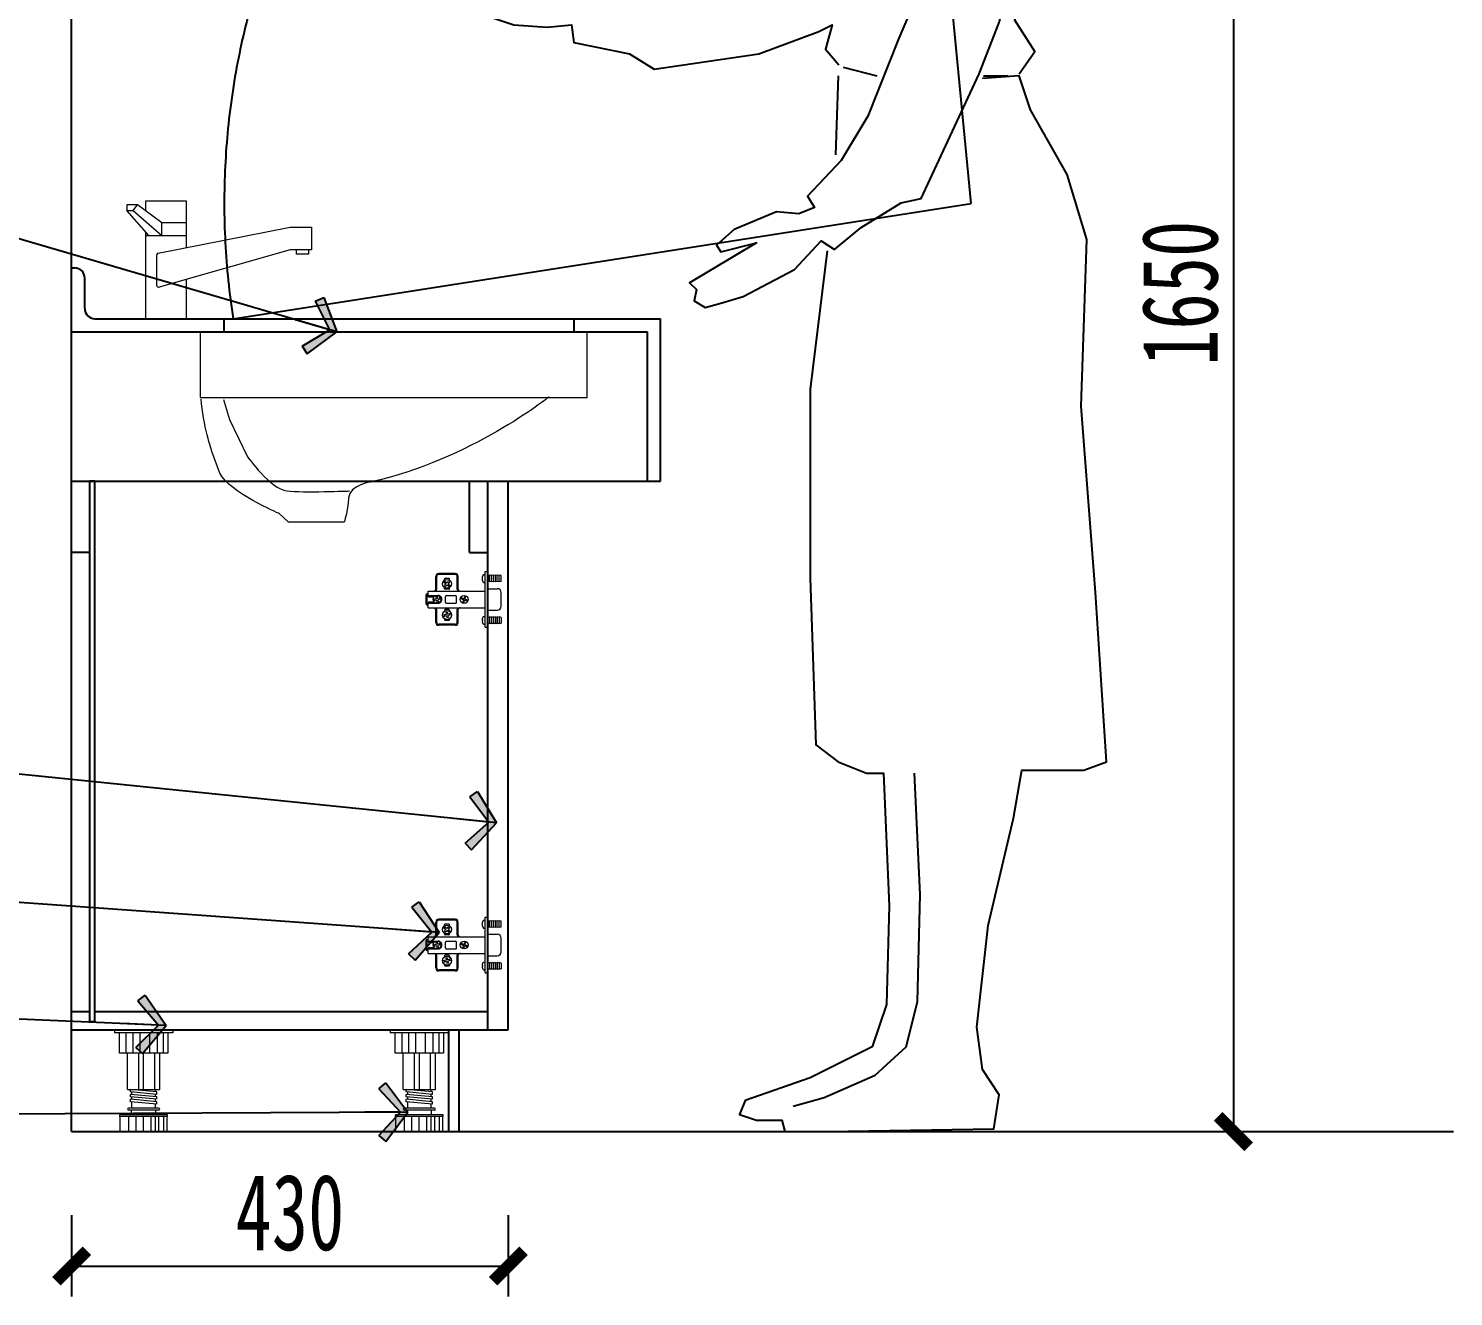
# Model space of a CAD drawing. Header units: millimetres. Extents: x 3104083 to 3173399, y -3165492 to -3044687.
# Drawn here: x 3143401 to 3144804, y -3100675 to -3099427 of the extents above; entities that cross this region are included whole.
import ezdxf

# ---------------------------------------------------------------- set-up
doc = ezdxf.new("R2010")
doc.units = ezdxf.units.MM
doc.header["$LTSCALE"] = 500
doc.header["$MEASUREMENT"] = 0
doc.header["$PDMODE"] = 2
doc.linetypes.add('ACAD_ISO03W100', pattern=[30, 12, -18])
doc.layers.get('0').update_dxf_attribs({"linetype": 'CONTINUOUS'})
doc.layers.get('DEFPOINTS').update_dxf_attribs({"linetype": 'CONTINUOUS'})
for name, color, linetype in [('1', 1, 'CONTINUOUS'), ('P-完成面', 3, 'CONTINUOUS'), ('W-基础引线', 35, 'CONTINUOUS'), ('台面', 4, 'CONTINUOUS'), ('柜体', 2, 'CONTINUOUS')]:
    doc.layers.add(name, color=color, linetype=linetype)
for name, color, linetype, lineweight in [('五金辅助件', 25, 'CONTINUOUS', 13), ('墙体', 6, 'CONTINUOUS', 25), ('家具1', 65, 'CONTINUOUS', 9), ('电器', 85, 'CONTINUOUS', 15)]:
    doc.layers.add(name, color=color, linetype=linetype, lineweight=lineweight)
doc.styles.add('DIM', font='SimSun.ttf', dxfattribs={"width": 0.7})
doc.dimstyles.new('30', dxfattribs={"dimscale": 30, "dimtxt": 2.5, "dimasz": 1, "dimexe": 1, "dimexo": 1, "dimgap": 0.5, "dimtad": 1, "dimdec": 0, "dimzin": 0, "dimdsep": 46, "dimtxsty": 'DIM', "dimblk": 'ARCHTICK', "dimcen": 0, "dimclrd": 5, "dimclre": 5, "dimclrt": 35, "dimadec": 0, "dimazin": 0, "dimtfac": 0.5, "dimtdec": 0, "dimtix": 1, "dimtmove": 2, "dimatfit": 2, "dimldrblk": 'A', "dimfxl": 0, "dimtolj": 1, "dimtzin": 0, "dimlwd": -1, "dimlwe": -1, "dimarcsym": 0})
doc.dimstyles.new('基础引线', dxfattribs={"dimtxt": 3, "dimasz": 0.7, "dimexe": 2, "dimexo": 6, "dimgap": 1, "dimtad": 1, "dimdec": 0, "dimdsep": 46, "dimtxsty": 'Standard', "dimblk1": 'A', "dimblk2": 'A', "dimsah": 1, "dimcen": 3, "dimdle": 200, "dimclrd": 256, "dimclre": 256, "dimclrt": 2, "dimadec": 0, "dimazin": 0, "dimtfac": 1, "dimtdec": 0, "dimtix": 1, "dimtmove": 1, "dimatfit": 3, "dimldrblk": 'A', "dimfxl": 0, "dimtvp": 1, "dimtolj": 1, "dimtzin": 0, "dimarcsym": 0})

# ---------------------------------------------------------------- blocks, each defined once
blk = doc.blocks.new('F02FMA01')
at = {"color": 0, "linetype": 'ByBlock'}
for p, q in [((31.9, 1529.2), (34.1, 1509.5)), ((34.1, 1509.5), (18.7, 1491.9)), ((18.7, 1491.9), (3.4, 1481)), ((-104.6, 1034.2), (-107.3, 956.5))]:
    blk.add_line(p, q, dxfattribs=at)
for points in [[(40.6, 1426.2), (47.8, 1462.5), (73.5, 1518.2), (84.5, 1533.6), (97.6, 1531.4), (112.4, 1537.3), (123.3, 1554.8), (121.8, 1592.7), (107.4, 1613.2), (96.4, 1622), (86.7, 1621.2), (73.5, 1612.4), (73.5, 1603.7), (60.4, 1623.4), (40.6, 1636.5), (3.4, 1643.1), (-44.9, 1640.9), (-71.2, 1629.9), (-84.3, 1612.4), (-82.1, 1594.9), (-90.9, 1568.6), (-84.9, 1544.7), (-106.7, 1499.2), (-93.1, 1489.7), (-90, 1471.6), (-81.7, 1461.9), (-75.6, 1439.4), (-53.6, 1435), (-47.1, 1417.5), (-64.6, 1402.1), (-99.7, 1345.2), (-141.3, 1283.8), (-147.9, 1253.2), (-139.1, 1231.2), (-121.6, 1207.1), (-121.6, 1196.2), (-141.3, 1167.7), (-200.5, 1145.8), (-292.6, 1121.7), (-325.5, 1117.3), (-343.1, 1119.5), (-356.2, 1115.1), (-378.1, 1117.3), (-391.3, 1137), (-446.1, 1154.6), (-450.5, 1145.8), (-424.2, 1130.5), (-479, 1137), (-485.6, 1134.9), (-476.8, 1130.5), (-487.8, 1123.9), (-472.4, 1117.3), (-476.8, 1112.9), (-459.3, 1104.2), (-463.6, 1097.6), (-424.2, 1084.5), (-391.3, 1082.3), (-367.2, 1084.5), (-365, 1066.9), (-310.2, 1056), (-286, 1040.7), (-183, 1056), (-123.8, 1077.9), (-110.6, 1084.5), (-117.2, 1060.4), (-104.1, 1045)], [(-75.6, 1601.5), (-64.6, 1608), (-51.4, 1597.1), (-42.7, 1581.8), (-29.5, 1566.4), (-5.4, 1548.9), (9.9, 1542.3), (38.5, 1529.2), (49.4, 1507.3)], [(-82.1, 1537.9), (-62.9, 1532.6), (-69, 1524.8), (-79.9, 1520.4)], [(73.5, 1036.3), (88.9, 1058.2), (69.1, 1088.9), (75.7, 1126.1), (106.4, 1207.1), (110.8, 1297), (86.7, 1375.8), (51.6, 1415.3), (42.8, 1424), (12.1, 1419.6), (-12, 1415.3), (-31.7, 1410.9), (-53.6, 1389), (-51.4, 1406.5)], [(-7.6, 1334.2), (-1, 1316.7), (-12, 1264.1), (-16.4, 1218.1), (-5.4, 1180.9), (-22.9, 1165.5), (-7.6, 1150.2), (-20.7, 1128.3), (-44.9, 1071.3), (-75.6, 994.7), (-101.9, 950.8), (-134.8, 915.8), (-128.2, 904.8), (-143.5, 898.3), (-165.5, 900.5), (-207.1, 882.9), (-224.7, 867.6), (-220.3, 861), (-185.2, 869.8), (-251, 830.4), (-244.4, 823.8), (-246.6, 812.8), (-235.6, 806.3), (-220.3, 810.6), (-198.3, 817.2), (-147.9, 843.5), (-121.6, 872), (-108.4, 863.2), (-82.1, 885.1), (-42.7, 909.2), (-22.9, 913.6), (34.1, 1036.3), (53.8, 1086.7), (62.6, 1121.7), (62.6, 1137), (73.5, 1145.8), (80.1, 1183.1), (95.5, 1257.5)], [(-115, 1180.9), (-119.4, 1152.4), (-104.1, 1117.3), (-106.3, 1095.4)], [(-99.7, 1042.8), (-66.8, 1034.1)], [(-115.7, 862), (-132.4, 725.9), (-132.4, 539.7), (-126.8, 375.8), (-104.6, 359.2), (-76.8, 348), (-60.1, 348), (-54.5, 217.5), (-57.3, 120.2), (-71.2, 78.6), (-132.4, 48), (-196.3, 25.8), (-201.9, 11.9), (-185.2, 6.3), (-160.2, 6.3), (-157.4, -4.8), (-115.7, -4.8), (48.4, -2), (53.9, 31.3), (37.2, 56.3), (31.7, 98), (42.8, 198), (67.8, 303.6), (76.2, 350.8), (137.3, 350.8), (159.6, 359.2), (148.5, 525.8), (134.6, 709.2), (140.1, 873.1), (120.7, 937), (84.5, 1000.9), (73.4, 1034.2), (37.2, 1031.5)], [(38.5, 1034.1), (62.6, 1034.1)], [(-149.1, 20.2), (-118.5, 28.6), (-68.4, 50.8), (-37.8, 78.6), (-26.7, 123), (-23.9, 228.6), (-29.5, 348)]]:
    blk.add_lwpolyline(points, dxfattribs=at)
blk = doc.blocks.new('_ArchTick')
at = {"color": 0, "linetype": 'ByBlock', "const_width": 0.4}
blk.add_lwpolyline([(-0.5, -0.5), (0.5, 0.5)], dxfattribs=at)
blk = doc.blocks.new('*D1568')
at = {"layer": 'DEFPOINTS', "color": 0, "ltscale": 100}
for p in [(3144558.5, -3098863), (3144558.5, -3100513), (3144587.3, -3100513)]:
    blk.add_point(p, dxfattribs=at)
at = {"layer": 'P-完成面', "color": 5, "ltscale": 100}
for p, q in [((3144587.3, -3098863), (3144617.3, -3098863)), ((3144587.3, -3098863), (3144587.3, -3100513)), ((3144587.3, -3100513), (3144617.3, -3100513))]:
    blk.add_line(p, q, dxfattribs=at)
at = {"layer": 'P-完成面', "color": 5, "ltscale": 100, "xscale": 30, "yscale": 30, "zscale": 30}
for p, rotation in [((3144587.3, -3098863), 90), ((3144587.3, -3100513), 270)]:
    blk.add_blockref('_ArchTick', p, dxfattribs=dict(at, rotation=rotation))
at = {"layer": 'P-完成面', "color": 35, "ltscale": 100, "insert": (3144534.8, -3099688), "char_height": 75, "attachment_point": 5, "rotation": 90, "style": 'DIM'}
blk.add_mtext('\\A1;1650', dxfattribs=at)
blk = doc.blocks.new('A')
for p, q in [((-1.435, 1.148), (-1.09, 1.437)), ((-1.09, 1.437), (0, 0)), ((-1.435, 1.148), (-0.369, 0)), ((-0.369, 0), (-2.127, 0)), ((-1.435, -1.148), (-0.369, 0)), ((-1.09, -1.437), (0, 0)), ((-1.435, -1.148), (-1.09, -1.437))]:
    blk.add_line(p, q)
for points in [[(-1.435, 1.148), (-1.09, 1.437), (-0.369, 0), (0, 0)], [(-1.435, -1.148), (-1.09, -1.437), (-0.369, 0), (0, 0)]]:
    blk.add_solid(points)
blk = doc.blocks.new('*D1598')
at = {"layer": 'DEFPOINTS', "color": 0, "ltscale": 100}
for p in [(3143443.3, -3100565.2), (3143873.3, -3100565.2), (3143873.3, -3100645.4)]:
    blk.add_point(p, dxfattribs=at)
at = {"layer": 'P-完成面', "color": 5, "ltscale": 100}
for p, q in [((3143443.3, -3100595.2), (3143443.3, -3100675.4)), ((3143873.3, -3100595.2), (3143873.3, -3100675.4)), ((3143443.3, -3100645.4), (3143873.3, -3100645.4))]:
    blk.add_line(p, q, dxfattribs=at)
at = {"layer": 'P-完成面', "color": 5, "ltscale": 100, "xscale": 30, "yscale": 30, "zscale": 30, "rotation": 180}
blk.add_blockref('_ArchTick', (3143443.3, -3100645.4), dxfattribs=at)
at = {"layer": 'P-完成面', "color": 5, "ltscale": 100, "xscale": 30, "yscale": 30, "zscale": 30}
blk.add_blockref('_ArchTick', (3143873.3, -3100645.4), dxfattribs=at)
at = {"layer": 'P-完成面', "color": 35, "ltscale": 100, "insert": (3143658.3, -3100592.9), "char_height": 75, "attachment_point": 5, "style": 'DIM'}
blk.add_mtext('\\A1;430', dxfattribs=at)
blk = doc.blocks.new('rew')
at = {"layer": '电器', "lineweight": 9}
blk.add_lwpolyline([(292900.2, -160182.4), (292519, -160182.4), (292519, -160247), (292900.2, -160247), (292900.2, -160182.4), (292900.2, -160182.4)], dxfattribs=at)
for points, knots in [([(292862.6, -160246.4), (292862.6, -160246.4), (292784.2, -160309), (292687.3, -160330.1), (292687.3, -160330.1), (292666.1, -160332.8), (292665.3, -160346), (292664.4, -160359.2), (292660.8, -160369.8), (292660.8, -160369.8), (292660.8, -160369.8), (292614.2, -160369.8), (292614.2, -160369.8), (292614.2, -160369.8), (292606.2, -160369.8), (292606.2, -160369.8), (292606.2, -160369.8), (292596.5, -160360.9), (292596.5, -160360.9), (292596.5, -160360.9), (292548.1, -160340.7), (292538.4, -160321.3), (292538.4, -160321.3), (292530.7, -160300.2), (292530.7, -160300.2), (292530.7, -160300.2), (292521.6, -160273.1), (292520, -160248.7)], [0, 0, 0, 0, 1, 1, 1, 2, 2, 2, 3, 3, 3, 4, 4, 4, 5, 5, 5, 6, 6, 6, 7, 7, 7, 8, 8, 8, 9, 9, 9, 9]), ([(292541.9, -160249), (292541.9, -160249), (292548.1, -160268.5), (292548.1, -160268.5), (292548.1, -160268.5), (292565.7, -160305.4), (292565.7, -160305.4), (292565.7, -160305.4), (292588.6, -160337.2), (292604.5, -160338.9), (292620.3, -160340.7), (292666, -160338.9), (292666, -160338.9)], [0, 0, 0, 0, 1, 1, 1, 2, 2, 2, 3, 3, 3, 4, 4, 4, 4])]:
    blk.add_open_spline(points, degree=3, knots=knots, dxfattribs=at)

msp = doc.modelspace()

# ---------------------------------------------------------------- linework, layer by layer
at = {"layer": '五金辅助件'}
for p, q in [((3143801.897, -3099978.99), (3143801.897, -3099966.733)), ((3143802.857, -3099978.99), (3143802.857, -3099966.733)), ((3143821.097, -3099963.853), (3143804.777, -3099963.853)), ((3143821.097, -3099964.813), (3143804.777, -3099964.813)), ((3143823.017, -3099979.213), (3143823.017, -3099966.733)), ((3143823.977, -3099979.213), (3143823.977, -3099966.733)), ((3143848.937, -3099964.895), (3143850.377, -3099964.895)), ((3143850.377, -3100016.653), (3143850.377, -3099961.933)), ((3143850.377, -3099961.933), (3143853.257, -3099961.933)), ((3143854.799, -3099965.855), (3143853.257, -3099965.469)), ((3143856.719, -3099965.855), (3143854.799, -3099965.375)), ((3143854.799, -3099972.095), (3143854.799, -3099965.375)), ((3143858.639, -3099965.855), (3143856.719, -3099965.375)), ((3143856.719, -3099972.095), (3143856.719, -3099965.375)), ((3143860.559, -3099965.855), (3143858.639, -3099965.375)), ((3143858.639, -3099972.095), (3143858.639, -3099965.375)), ((3143862.479, -3099965.855), (3143860.559, -3099965.375)), ((3143860.559, -3099972.095), (3143860.559, -3099965.375)), ((3143864.399, -3099965.855), (3143862.479, -3099965.375)), ((3143862.479, -3099972.095), (3143862.479, -3099965.375)), ((3143866.319, -3099965.855), (3143864.399, -3099965.375)), ((3143864.399, -3099972.095), (3143864.399, -3099965.375)), ((3143866.319, -3099971.615), (3143866.319, -3099965.855)), ((3143794.342, -3099981.133), (3143850.377, -3099981.133)), ((3143794.342, -3099985.933), (3143794.342, -3099981.133)), ((3143809.314, -3099971.58), (3143811.92, -3099973.976)), ((3143810.289, -3099970.52), (3143812.895, -3099972.916)), ((3143810.537, -3099970.341), (3143810.537, -3099969.133)), ((3143810.537, -3099978.733), (3143810.537, -3099977.525)), ((3143811.92, -3099973.976), (3143810.621, -3099975.389)), ((3143810.621, -3099975.389), (3143811.681, -3099976.364)), ((3143814.857, -3099968.653), (3143811.017, -3099968.653)), ((3143814.857, -3099979.213), (3143811.017, -3099979.213)), ((3143812.98, -3099974.951), (3143811.681, -3099976.364)), ((3143814.194, -3099971.502), (3143812.895, -3099972.916)), ((3143812.98, -3099974.951), (3143815.586, -3099977.346)), ((3143815.254, -3099972.477), (3143813.955, -3099973.89)), ((3143813.955, -3099973.89), (3143816.56, -3099976.286)), ((3143814.194, -3099971.502), (3143815.254, -3099972.477)), ((3143815.337, -3099970.341), (3143815.337, -3099969.133)), ((3143815.337, -3099978.733), (3143815.337, -3099977.525)), ((3143847.497, -3099968.255), (3143847.988, -3099968.255)), ((3143847.497, -3099969.215), (3143847.988, -3099969.215)), ((3143847.988, -3099969.215), (3143847.988, -3099968.255)), ((3143848.937, -3099972.575), (3143850.377, -3099972.575)), ((3143854.799, -3099971.615), (3143853.257, -3099972)), ((3143853.257, -3099978.733), (3143862.479, -3099978.733)), ((3143856.719, -3099971.615), (3143854.799, -3099972.095)), ((3143858.639, -3099971.615), (3143856.719, -3099972.095)), ((3143860.559, -3099971.615), (3143858.639, -3099972.095)), ((3143862.479, -3099971.615), (3143860.559, -3099972.095)), ((3143864.399, -3099971.615), (3143862.479, -3099972.095)), ((3143866.319, -3099971.615), (3143864.399, -3099972.095)), ((3143792.297, -3099993.859), (3143792.297, -3099984.727)), ((3143792.982, -3099983.808), (3143794.342, -3099983.4)), ((3143794.342, -3099995.186), (3143792.982, -3099994.778)), ((3143793.257, -3099993.145), (3143793.257, -3099985.442)), ((3143793.942, -3099984.522), (3143794.342, -3099984.402)), ((3143794.342, -3099994.184), (3143793.942, -3099994.064)), ((3143794.342, -3099985.453), (3143803.942, -3099985.453)), ((3143794.342, -3099997.453), (3143794.342, -3099992.653)), ((3143794.342, -3099993.133), (3143803.942, -3099993.133)), ((3143795.302, -3099986.893), (3143800.08, -3099986.893)), ((3143795.302, -3099991.693), (3143800.08, -3099991.693)), ((3143802.214, -3099988.753), (3143799.173, -3099989.451)), ((3143802.537, -3099990.156), (3143799.496, -3099990.855)), ((3143803.188, -3099986.559), (3143801.784, -3099986.881)), ((3143801.784, -3099986.881), (3143802.214, -3099988.753)), ((3143802.537, -3099990.156), (3143802.967, -3099992.027)), ((3143804.37, -3099991.705), (3143802.967, -3099992.027)), ((3143803.188, -3099986.559), (3143803.618, -3099988.43)), ((3143806.658, -3099987.732), (3143803.618, -3099988.43)), ((3143806.981, -3099989.135), (3143803.94, -3099989.834)), ((3143803.94, -3099989.834), (3143804.37, -3099991.705)), ((3143807.782, -3099989.773), (3143807.782, -3099988.813)), ((3143811.622, -3099992.173), (3143811.622, -3099986.413)), ((3143812.582, -3099985.453), (3143821.222, -3099985.453)), ((3143812.582, -3099993.133), (3143821.222, -3099993.133)), ((3143822.182, -3099992.173), (3143822.182, -3099986.413)), ((3143826.082, -3099988.461), (3143828.796, -3099989.425)), ((3143826.403, -3099987.557), (3143829.117, -3099988.52)), ((3143829.088, -3099990.037), (3143828.125, -3099992.752)), ((3143829.993, -3099990.358), (3143829.03, -3099993.073)), ((3143830.693, -3099985.514), (3143829.73, -3099988.228)), ((3143830.606, -3099990.067), (3143833.32, -3099991.03)), ((3143831.598, -3099985.835), (3143830.635, -3099988.549)), ((3143830.927, -3099989.162), (3143833.641, -3099990.125)), ((3143866.319, -3099996.013), (3143866.319, -3099982.573)), ((3143794.342, -3099997.453), (3143850.377, -3099997.453)), ((3143801.897, -3100011.853), (3143801.897, -3099999.596)), ((3143802.857, -3100011.853), (3143802.857, -3099999.596)), ((3143812.074, -3100004.113), (3143808.625, -3100004.905)), ((3143812.397, -3100005.516), (3143808.947, -3100006.309)), ((3143810.537, -3099999.853), (3143810.537, -3100001.061)), ((3143810.537, -3100008.245), (3143810.537, -3100009.453)), ((3143814.857, -3099999.373), (3143811.017, -3099999.373)), ((3143814.857, -3100009.933), (3143811.017, -3100009.933)), ((3143813.048, -3100001.919), (3143811.644, -3100002.241)), ((3143811.644, -3100002.241), (3143812.074, -3100004.113)), ((3143812.397, -3100005.516), (3143812.827, -3100007.387)), ((3143814.23, -3100007.065), (3143812.827, -3100007.387)), ((3143813.048, -3100001.919), (3143813.478, -3100003.79)), ((3143816.928, -3100002.998), (3143813.478, -3100003.79)), ((3143817.25, -3100004.401), (3143813.8, -3100005.194)), ((3143813.8, -3100005.194), (3143814.23, -3100007.065)), ((3143815.337, -3099999.853), (3143815.337, -3100001.061)), ((3143815.337, -3100008.245), (3143815.337, -3100009.453)), ((3143823.017, -3100011.853), (3143823.017, -3099999.373)), ((3143823.977, -3100011.853), (3143823.977, -3099999.373)), ((3143847.497, -3100009.371), (3143847.988, -3100009.371)), ((3143847.988, -3100009.371), (3143847.988, -3100010.331)), ((3143848.937, -3100006.011), (3143850.377, -3100006.011)), ((3143853.257, -3099999.853), (3143862.479, -3099999.853)), ((3143854.799, -3100006.971), (3143853.257, -3100006.586)), ((3143854.799, -3100006.491), (3143854.799, -3100013.211)), ((3143856.719, -3100006.971), (3143854.799, -3100006.491)), ((3143856.719, -3100006.491), (3143856.719, -3100013.211)), ((3143858.639, -3100006.971), (3143856.719, -3100006.491)), ((3143858.639, -3100006.491), (3143858.639, -3100013.211)), ((3143860.559, -3100006.971), (3143858.639, -3100006.491)), ((3143860.559, -3100006.491), (3143860.559, -3100013.211)), ((3143862.479, -3100006.971), (3143860.559, -3100006.491)), ((3143862.479, -3100006.491), (3143862.479, -3100013.211)), ((3143864.399, -3100006.971), (3143862.479, -3100006.491)), ((3143864.399, -3100006.491), (3143864.399, -3100013.211)), ((3143866.319, -3100006.971), (3143864.399, -3100006.491)), ((3143866.319, -3100006.971), (3143866.319, -3100012.731)), ((3143821.097, -3100013.773), (3143804.777, -3100013.773)), ((3143821.097, -3100014.733), (3143804.777, -3100014.733)), ((3143847.497, -3100010.331), (3143847.988, -3100010.331)), ((3143848.937, -3100013.691), (3143850.377, -3100013.691)), ((3143850.377, -3100016.653), (3143853.257, -3100016.653)), ((3143854.799, -3100012.731), (3143853.257, -3100013.117)), ((3143856.719, -3100012.731), (3143854.799, -3100013.211)), ((3143858.639, -3100012.731), (3143856.719, -3100013.211)), ((3143860.559, -3100012.731), (3143858.639, -3100013.211)), ((3143862.479, -3100012.731), (3143860.559, -3100013.211)), ((3143864.399, -3100012.731), (3143862.479, -3100013.211)), ((3143866.319, -3100012.731), (3143864.399, -3100013.211)), ((3143821.097, -3100304.046), (3143804.777, -3100304.046)), ((3143850.377, -3100356.846), (3143850.377, -3100302.126)), ((3143850.377, -3100302.126), (3143853.257, -3100302.126)), ((3143801.897, -3100319.183), (3143801.897, -3100306.926)), ((3143802.857, -3100319.183), (3143802.857, -3100306.926)), ((3143821.097, -3100305.006), (3143804.777, -3100305.006)), ((3143809.314, -3100311.773), (3143811.92, -3100314.169)), ((3143810.289, -3100310.713), (3143812.895, -3100313.109)), ((3143810.537, -3100310.534), (3143810.537, -3100309.326)), ((3143810.537, -3100318.926), (3143810.537, -3100317.718)), ((3143811.92, -3100314.169), (3143810.621, -3100315.582)), ((3143810.621, -3100315.582), (3143811.681, -3100316.557)), ((3143814.857, -3100308.846), (3143811.017, -3100308.846)), ((3143812.98, -3100315.143), (3143811.681, -3100316.557)), ((3143814.194, -3100311.695), (3143812.895, -3100313.109)), ((3143812.98, -3100315.143), (3143815.586, -3100317.539)), ((3143815.254, -3100312.67), (3143813.955, -3100314.083)), ((3143813.955, -3100314.083), (3143816.56, -3100316.479)), ((3143814.194, -3100311.695), (3143815.254, -3100312.67)), ((3143815.337, -3100310.534), (3143815.337, -3100309.326)), ((3143815.337, -3100318.926), (3143815.337, -3100317.718)), ((3143823.017, -3100319.406), (3143823.017, -3100306.926)), ((3143823.977, -3100319.406), (3143823.977, -3100306.926)), ((3143847.497, -3100308.448), (3143847.988, -3100308.448)), ((3143847.497, -3100309.408), (3143847.988, -3100309.408)), ((3143847.988, -3100309.408), (3143847.988, -3100308.448)), ((3143848.937, -3100305.088), (3143850.377, -3100305.088)), ((3143848.937, -3100312.768), (3143850.377, -3100312.768)), ((3143854.799, -3100306.048), (3143853.257, -3100305.662)), ((3143854.799, -3100311.808), (3143853.257, -3100312.193)), ((3143856.719, -3100306.048), (3143854.799, -3100305.568)), ((3143854.799, -3100312.288), (3143854.799, -3100305.568)), ((3143856.719, -3100311.808), (3143854.799, -3100312.288)), ((3143858.639, -3100306.048), (3143856.719, -3100305.568)), ((3143856.719, -3100312.288), (3143856.719, -3100305.568)), ((3143858.639, -3100311.808), (3143856.719, -3100312.288)), ((3143860.559, -3100306.048), (3143858.639, -3100305.568)), ((3143858.639, -3100312.288), (3143858.639, -3100305.568)), ((3143860.559, -3100311.808), (3143858.639, -3100312.288)), ((3143862.479, -3100306.048), (3143860.559, -3100305.568)), ((3143860.559, -3100312.288), (3143860.559, -3100305.568)), ((3143862.479, -3100311.808), (3143860.559, -3100312.288)), ((3143864.399, -3100306.048), (3143862.479, -3100305.568)), ((3143862.479, -3100312.288), (3143862.479, -3100305.568)), ((3143864.399, -3100311.808), (3143862.479, -3100312.288)), ((3143866.319, -3100306.048), (3143864.399, -3100305.568)), ((3143864.399, -3100312.288), (3143864.399, -3100305.568)), ((3143866.319, -3100311.808), (3143864.399, -3100312.288)), ((3143866.319, -3100311.808), (3143866.319, -3100306.048)), ((3143792.297, -3100334.052), (3143792.297, -3100324.92)), ((3143792.982, -3100324.001), (3143794.342, -3100323.593)), ((3143793.257, -3100333.338), (3143793.257, -3100325.635)), ((3143793.942, -3100324.715), (3143794.342, -3100324.595)), ((3143794.342, -3100321.326), (3143850.377, -3100321.326)), ((3143794.342, -3100326.126), (3143794.342, -3100321.326)), ((3143794.342, -3100325.646), (3143803.942, -3100325.646)), ((3143795.302, -3100327.086), (3143800.08, -3100327.086)), ((3143795.302, -3100331.886), (3143800.08, -3100331.886)), ((3143802.214, -3100328.946), (3143799.173, -3100329.644)), ((3143802.537, -3100330.349), (3143799.496, -3100331.048)), ((3143803.188, -3100326.752), (3143801.784, -3100327.074)), ((3143801.784, -3100327.074), (3143802.214, -3100328.946)), ((3143802.537, -3100330.349), (3143802.967, -3100332.22)), ((3143804.37, -3100331.898), (3143802.967, -3100332.22)), ((3143803.188, -3100326.752), (3143803.618, -3100328.623)), ((3143806.658, -3100327.924), (3143803.618, -3100328.623)), ((3143806.981, -3100329.328), (3143803.94, -3100330.027)), ((3143803.94, -3100330.027), (3143804.37, -3100331.898)), ((3143807.782, -3100329.966), (3143807.782, -3100329.006)), ((3143814.857, -3100319.406), (3143811.017, -3100319.406)), ((3143811.622, -3100332.366), (3143811.622, -3100326.606)), ((3143812.582, -3100325.646), (3143821.222, -3100325.646)), ((3143822.182, -3100332.366), (3143822.182, -3100326.606)), ((3143826.082, -3100328.654), (3143828.796, -3100329.617)), ((3143826.403, -3100327.75), (3143829.117, -3100328.713)), ((3143829.088, -3100330.23), (3143828.125, -3100332.945)), ((3143829.993, -3100330.551), (3143829.03, -3100333.266)), ((3143830.693, -3100325.707), (3143829.73, -3100328.421)), ((3143830.606, -3100330.259), (3143833.32, -3100331.223)), ((3143831.598, -3100326.028), (3143830.635, -3100328.742)), ((3143830.927, -3100329.355), (3143833.641, -3100330.318)), ((3143853.257, -3100318.926), (3143862.479, -3100318.926)), ((3143866.319, -3100336.206), (3143866.319, -3100322.766)), ((3143794.342, -3100335.379), (3143792.982, -3100334.971)), ((3143794.342, -3100334.377), (3143793.942, -3100334.257)), ((3143794.342, -3100337.646), (3143794.342, -3100332.846)), ((3143794.342, -3100333.326), (3143803.942, -3100333.326)), ((3143794.342, -3100337.646), (3143850.377, -3100337.646)), ((3143801.897, -3100352.046), (3143801.897, -3100339.789)), ((3143802.857, -3100352.046), (3143802.857, -3100339.789)), ((3143812.074, -3100344.306), (3143808.625, -3100345.098)), ((3143812.397, -3100345.709), (3143808.947, -3100346.502)), ((3143810.537, -3100340.046), (3143810.537, -3100341.254)), ((3143814.857, -3100339.566), (3143811.017, -3100339.566)), ((3143813.048, -3100342.112), (3143811.644, -3100342.434)), ((3143811.644, -3100342.434), (3143812.074, -3100344.306)), ((3143812.397, -3100345.709), (3143812.827, -3100347.58)), ((3143812.582, -3100333.326), (3143821.222, -3100333.326)), ((3143813.048, -3100342.112), (3143813.478, -3100343.983)), ((3143816.928, -3100343.191), (3143813.478, -3100343.983)), ((3143817.25, -3100344.594), (3143813.8, -3100345.387)), ((3143813.8, -3100345.387), (3143814.23, -3100347.258)), ((3143815.337, -3100340.046), (3143815.337, -3100341.254)), ((3143823.017, -3100352.046), (3143823.017, -3100339.566)), ((3143823.977, -3100352.046), (3143823.977, -3100339.566)), ((3143848.937, -3100346.204), (3143850.377, -3100346.204)), ((3143853.257, -3100340.046), (3143862.479, -3100340.046)), ((3143854.799, -3100346.684), (3143854.799, -3100353.404)), ((3143856.719, -3100347.164), (3143854.799, -3100346.684)), ((3143856.719, -3100346.684), (3143856.719, -3100353.404)), ((3143858.639, -3100347.164), (3143856.719, -3100346.684)), ((3143858.639, -3100346.684), (3143858.639, -3100353.404)), ((3143860.559, -3100347.164), (3143858.639, -3100346.684)), ((3143860.559, -3100346.684), (3143860.559, -3100353.404)), ((3143862.479, -3100347.164), (3143860.559, -3100346.684)), ((3143862.479, -3100346.684), (3143862.479, -3100353.404)), ((3143864.399, -3100347.164), (3143862.479, -3100346.684)), ((3143864.399, -3100346.684), (3143864.399, -3100353.404)), ((3143866.319, -3100347.164), (3143864.399, -3100346.684)), ((3143821.097, -3100353.966), (3143804.777, -3100353.966)), ((3143821.097, -3100354.926), (3143804.777, -3100354.926)), ((3143810.537, -3100348.438), (3143810.537, -3100349.646)), ((3143814.857, -3100350.126), (3143811.017, -3100350.126)), ((3143814.23, -3100347.258), (3143812.827, -3100347.58)), ((3143815.337, -3100348.438), (3143815.337, -3100349.646)), ((3143847.497, -3100349.564), (3143847.988, -3100349.564)), ((3143847.497, -3100350.524), (3143847.988, -3100350.524)), ((3143847.988, -3100349.564), (3143847.988, -3100350.524)), ((3143848.937, -3100353.884), (3143850.377, -3100353.884)), ((3143850.377, -3100356.846), (3143853.257, -3100356.846)), ((3143854.799, -3100347.164), (3143853.257, -3100346.779)), ((3143854.799, -3100352.924), (3143853.257, -3100353.31)), ((3143856.719, -3100352.924), (3143854.799, -3100353.404)), ((3143858.639, -3100352.924), (3143856.719, -3100353.404)), ((3143860.559, -3100352.924), (3143858.639, -3100353.404)), ((3143862.479, -3100352.924), (3143860.559, -3100353.404)), ((3143864.399, -3100352.924), (3143862.479, -3100353.404)), ((3143866.319, -3100352.924), (3143864.399, -3100353.404)), ((3143866.319, -3100347.164), (3143866.319, -3100352.924)), ((3143485.437, -3100413.008), (3143485.437, -3100415.888)), ((3143543.037, -3100413.008), (3143485.437, -3100413.008)), ((3143543.037, -3100415.888), (3143485.437, -3100415.888)), ((3143490.317, -3100436.048), (3143490.317, -3100415.888)), ((3143497.172, -3100436.048), (3143497.172, -3100415.888)), ((3143503.974, -3100436.048), (3143503.974, -3100415.888)), ((3143510.885, -3100436.048), (3143510.885, -3100415.888)), ((3143520.32, -3100436.048), (3143520.32, -3100415.888)), ((3143527.893, -3100436.048), (3143527.893, -3100415.888)), ((3143533.82, -3100436.048), (3143533.82, -3100415.888)), ((3143538.157, -3100415.888), (3143538.157, -3100436.048)), ((3143543.037, -3100413.008), (3143543.037, -3100415.888)), ((3143756.937, -3100413.008), (3143756.937, -3100415.888)), ((3143814.537, -3100413.008), (3143756.937, -3100413.008)), ((3143814.537, -3100415.888), (3143756.937, -3100415.888)), ((3143761.817, -3100436.048), (3143761.817, -3100415.888)), ((3143768.673, -3100436.048), (3143768.673, -3100415.888)), ((3143775.474, -3100436.048), (3143775.474, -3100415.888)), ((3143782.386, -3100436.048), (3143782.386, -3100415.888)), ((3143791.82, -3100436.048), (3143791.82, -3100415.888)), ((3143799.394, -3100436.048), (3143799.394, -3100415.888)), ((3143805.32, -3100436.048), (3143805.32, -3100415.888)), ((3143809.657, -3100415.888), (3143809.657, -3100436.048)), ((3143814.537, -3100413.008), (3143814.537, -3100415.888)), ((3143538.157, -3100436.048), (3143490.317, -3100436.048)), ((3143498.397, -3100471.653), (3143498.397, -3100436.048)), ((3143509.496, -3100471.653), (3143509.496, -3100436.048)), ((3143514.237, -3100471.653), (3143514.237, -3100436.048)), ((3143525.098, -3100471.653), (3143525.098, -3100436.048)), ((3143530.077, -3100471.653), (3143530.077, -3100436.048)), ((3143809.657, -3100436.048), (3143761.817, -3100436.048)), ((3143769.897, -3100471.653), (3143769.897, -3100436.048)), ((3143780.996, -3100471.653), (3143780.996, -3100436.048)), ((3143785.737, -3100471.653), (3143785.737, -3100436.048)), ((3143796.599, -3100471.653), (3143796.599, -3100436.048)), ((3143801.577, -3100471.653), (3143801.577, -3100436.048)), ((3143498.397, -3100471.653), (3143530.077, -3100471.653)), ((3143501.277, -3100474.094), (3143501.277, -3100471.694)), ((3143527.197, -3100474.053), (3143501.277, -3100471.694)), ((3143525.757, -3100473.922), (3143525.757, -3100471.653)), ((3143769.897, -3100471.653), (3143801.577, -3100471.653)), ((3143772.777, -3100474.094), (3143772.777, -3100471.694)), ((3143798.697, -3100474.053), (3143772.777, -3100471.694)), ((3143797.257, -3100473.922), (3143797.257, -3100471.653)), ((3143527.197, -3100476.453), (3143501.277, -3100474.094)), ((3143501.277, -3100478.894), (3143501.277, -3100476.494)), ((3143527.197, -3100478.853), (3143501.277, -3100476.494)), ((3143527.197, -3100481.253), (3143501.277, -3100478.894)), ((3143501.277, -3100483.694), (3143501.277, -3100481.294)), ((3143527.197, -3100483.653), (3143501.277, -3100481.294)), ((3143527.197, -3100486.053), (3143501.277, -3100483.694)), ((3143502.717, -3100476.625), (3143502.717, -3100474.225)), ((3143502.717, -3100481.425), (3143502.717, -3100479.025)), ((3143502.717, -3100489.97), (3143502.717, -3100483.825)), ((3143525.757, -3100478.722), (3143525.757, -3100476.322)), ((3143525.757, -3100483.522), (3143525.757, -3100481.122)), ((3143525.757, -3100489.97), (3143525.757, -3100485.922)), ((3143527.197, -3100476.453), (3143527.197, -3100474.053)), ((3143527.197, -3100481.253), (3143527.197, -3100478.853)), ((3143527.197, -3100486.053), (3143527.197, -3100483.653)), ((3143798.697, -3100476.453), (3143772.777, -3100474.094)), ((3143772.777, -3100478.894), (3143772.777, -3100476.494)), ((3143798.697, -3100478.853), (3143772.777, -3100476.494)), ((3143798.697, -3100481.253), (3143772.777, -3100478.894)), ((3143772.777, -3100483.694), (3143772.777, -3100481.294)), ((3143798.697, -3100483.653), (3143772.777, -3100481.294)), ((3143798.697, -3100486.053), (3143772.777, -3100483.694)), ((3143774.217, -3100476.625), (3143774.217, -3100474.225)), ((3143774.217, -3100481.425), (3143774.217, -3100479.025)), ((3143774.217, -3100489.97), (3143774.217, -3100483.825)), ((3143797.257, -3100478.722), (3143797.257, -3100476.322)), ((3143797.257, -3100483.522), (3143797.257, -3100481.122)), ((3143797.257, -3100489.97), (3143797.257, -3100485.922)), ((3143798.697, -3100476.453), (3143798.697, -3100474.053)), ((3143798.697, -3100481.253), (3143798.697, -3100478.853)), ((3143798.697, -3100486.053), (3143798.697, -3100483.653)), ((3143490.717, -3100498.08), (3143490.717, -3100496.69)), ((3143537.757, -3100496.69), (3143490.717, -3100496.69)), ((3143537.757, -3100498.08), (3143490.717, -3100498.08)), ((3143491.197, -3100513.01), (3143491.197, -3100498.08)), ((3143529.117, -3100489.97), (3143499.357, -3100489.97)), ((3143529.117, -3100491.89), (3143499.357, -3100491.89)), ((3143499.563, -3100513.01), (3143499.563, -3100498.08)), ((3143502.237, -3100496.69), (3143502.237, -3100491.89)), ((3143506.727, -3100513.01), (3143506.727, -3100498.08)), ((3143514.141, -3100513.01), (3143514.141, -3100498.08)), ((3143521.48, -3100513.01), (3143521.48, -3100498.08)), ((3143525.757, -3100513.01), (3143525.757, -3100498.08)), ((3143526.237, -3100496.69), (3143526.237, -3100491.89)), ((3143529.345, -3100513.01), (3143529.345, -3100498.08)), ((3143534.142, -3100513.01), (3143534.142, -3100498.08)), ((3143537.277, -3100513.01), (3143537.277, -3100498.08)), ((3143537.757, -3100498.08), (3143537.757, -3100496.69)), ((3143762.217, -3100498.08), (3143762.217, -3100496.69)), ((3143809.257, -3100496.69), (3143762.217, -3100496.69)), ((3143809.257, -3100498.08), (3143762.217, -3100498.08)), ((3143762.697, -3100513.01), (3143762.697, -3100498.08)), ((3143800.617, -3100489.97), (3143770.857, -3100489.97)), ((3143800.617, -3100491.89), (3143770.857, -3100491.89)), ((3143771.063, -3100513.01), (3143771.063, -3100498.08)), ((3143773.737, -3100496.69), (3143773.737, -3100491.89)), ((3143778.227, -3100513.01), (3143778.227, -3100498.08)), ((3143785.641, -3100513.01), (3143785.641, -3100498.08)), ((3143792.98, -3100513.01), (3143792.98, -3100498.08)), ((3143797.257, -3100513.01), (3143797.257, -3100498.08)), ((3143797.737, -3100496.69), (3143797.737, -3100491.89)), ((3143800.846, -3100513.01), (3143800.846, -3100498.08)), ((3143805.642, -3100513.01), (3143805.642, -3100498.08)), ((3143808.777, -3100513.01), (3143808.777, -3100498.08)), ((3143809.257, -3100498.08), (3143809.257, -3100496.69)), ((3143537.277, -3100513.01), (3143491.197, -3100513.01)), ((3143808.777, -3100513.01), (3143762.697, -3100513.01))]:
    msp.add_line(p, q, dxfattribs=at)
for centre, radius in [((3143812.937, -3099973.933), 4.32), ((3143803.077, -3099989.293), 3.84), ((3143829.862, -3099989.293), 3.84), ((3143812.937, -3100004.653), 4.32), ((3143812.937, -3100314.126), 4.32), ((3143803.077, -3100329.486), 3.84), ((3143829.862, -3100329.486), 3.84), ((3143812.937, -3100344.846), 4.32)]:
    msp.add_circle(centre, radius, dxfattribs=at)
for centre, radius, start, end in [((3143804.777, -3099966.733), 2.88, 90, 180), ((3143804.777, -3099966.733), 1.92, 90, 180), ((3143821.097, -3099966.733), 2.88, 0, 90), ((3143821.097, -3099966.733), 1.92, 0, 90), ((3143853.337, -3099968.735), 5.84, 138.88791, 175.285439), ((3143799.017, -3099978.99), 2.88, 311.924093, 0), ((3143799.017, -3099978.99), 3.84, 326.080816, 0), ((3143812.937, -3099973.933), 2.869, 122.868001, 151.937832), ((3143811.017, -3099969.133), 0.48, 90, 180), ((3143811.017, -3099978.733), 0.48, 180, 270), ((3143812.937, -3099973.933), 2.869, 302.868001, 331.937832), ((3143814.857, -3099969.133), 0.48, 0, 90), ((3143814.857, -3099978.733), 0.48, 270, 0), ((3143825.897, -3099979.213), 2.88, 180, 221.810315), ((3143825.897, -3099979.213), 1.92, 180, 270), ((3143853.337, -3099968.735), 5.84, 184.714561, 221.11209), ((3143862.479, -3099982.573), 3.84, 0, 90), ((3143793.257, -3099984.727), 0.96, 106.699244, 180), ((3143793.257, -3099993.859), 0.96, 180, 253.300756), ((3143794.217, -3099985.442), 0.96, 106.699244, 180), ((3143794.217, -3099993.145), 0.96, 180, 253.300756), ((3143795.302, -3099985.933), 0.96, 180, 270), ((3143795.302, -3099992.653), 0.96, 90, 180), ((3143803.077, -3099989.293), 2.73, 177.650754, 208.229505), ((3143804.327, -3099988.888), 3.456, 1.233582, 96.394568), ((3143804.327, -3099989.699), 3.456, 263.605432, 358.766418), ((3143803.077, -3099989.293), 2.73, 357.650754, 28.229505), ((3143812.582, -3099986.413), 0.96, 90, 180), ((3143812.582, -3099992.173), 0.96, 180, 270), ((3143821.222, -3099986.413), 0.96, 0, 90), ((3143821.222, -3099992.173), 0.96, 270, 0), ((3143828.636, -3099989.877), 0.48, 340.464436, 70.464436), ((3143829.278, -3099988.067), 0.48, 250.464436, 340.464436), ((3143830.445, -3099990.519), 0.48, 70.464436, 160.464436), ((3143831.087, -3099988.709), 0.48, 160.464436, 250.464436), ((3143799.017, -3099999.596), 2.88, 0, 48.075907), ((3143799.017, -3099999.596), 3.84, 0, 33.919184), ((3143812.937, -3100004.653), 2.869, 178.405214, 207.475045), ((3143811.017, -3099999.853), 0.48, 90, 180), ((3143811.017, -3100009.453), 0.48, 180, 270), ((3143814.857, -3099999.853), 0.48, 0, 90), ((3143814.857, -3100009.453), 0.48, 270, 0), ((3143812.937, -3100004.653), 2.869, 358.405214, 27.475045), ((3143825.897, -3099999.373), 2.88, 138.189685, 180), ((3143825.897, -3099999.373), 1.92, 90, 180), ((3143853.337, -3100009.851), 5.84, 138.88791, 175.285439), ((3143862.479, -3099996.013), 3.84, 270, 0), ((3143804.777, -3100011.853), 2.88, 180, 270), ((3143804.777, -3100011.853), 1.92, 180, 270), ((3143821.097, -3100011.853), 1.92, 270, 0), ((3143821.097, -3100011.853), 2.88, 270, 0), ((3143853.337, -3100009.851), 5.84, 184.714561, 221.11209), ((3143804.777, -3100306.926), 2.88, 90, 180), ((3143821.097, -3100306.926), 2.88, 0, 90), ((3143804.777, -3100306.926), 1.92, 90, 180), ((3143812.937, -3100314.126), 2.869, 122.868001, 151.937832), ((3143811.017, -3100309.326), 0.48, 90, 180), ((3143812.937, -3100314.126), 2.869, 302.868001, 331.937832), ((3143814.857, -3100309.326), 0.48, 0, 90), ((3143821.097, -3100306.926), 1.92, 0, 90), ((3143853.337, -3100308.928), 5.84, 138.88791, 175.285439), ((3143853.337, -3100308.928), 5.84, 184.714561, 221.11209), ((3143793.257, -3100324.92), 0.96, 106.699244, 180), ((3143794.217, -3100325.635), 0.96, 106.699244, 180), ((3143795.302, -3100326.126), 0.96, 180, 270), ((3143795.302, -3100332.846), 0.96, 90, 180), ((3143803.077, -3100329.486), 2.73, 177.650754, 208.229505), ((3143799.017, -3100319.183), 2.88, 311.924093, 0), ((3143799.017, -3100319.183), 3.84, 326.080816, 0), ((3143804.327, -3100329.081), 3.456, 1.233582, 96.394568), ((3143804.327, -3100329.892), 3.456, 263.605432, 358.766418), ((3143803.077, -3100329.486), 2.73, 357.650754, 28.229505), ((3143811.017, -3100318.926), 0.48, 180, 270), ((3143812.582, -3100326.606), 0.96, 90, 180), ((3143812.582, -3100332.366), 0.96, 180, 270), ((3143814.857, -3100318.926), 0.48, 270, 0), ((3143821.222, -3100326.606), 0.96, 0, 90), ((3143821.222, -3100332.366), 0.96, 270, 0), ((3143825.897, -3100319.406), 2.88, 180, 221.810315), ((3143825.897, -3100319.406), 1.92, 180, 270), ((3143828.636, -3100330.07), 0.48, 340.464436, 70.464436), ((3143829.278, -3100328.26), 0.48, 250.464436, 340.464436), ((3143830.445, -3100330.712), 0.48, 70.464436, 160.464436), ((3143831.087, -3100328.902), 0.48, 160.464436, 250.464436), ((3143862.479, -3100322.766), 3.84, 0, 90), ((3143793.257, -3100334.052), 0.96, 180, 253.300756), ((3143794.217, -3100333.338), 0.96, 180, 253.300756), ((3143799.017, -3100339.789), 2.88, 0, 48.075907), ((3143799.017, -3100339.789), 3.84, 0, 33.919184), ((3143812.937, -3100344.846), 2.869, 178.405214, 207.475045), ((3143811.017, -3100340.046), 0.48, 90, 180), ((3143814.857, -3100340.046), 0.48, 0, 90), ((3143812.937, -3100344.846), 2.869, 358.405214, 27.475045), ((3143825.897, -3100339.566), 2.88, 138.189685, 180), ((3143825.897, -3100339.566), 1.92, 90, 180), ((3143853.337, -3100350.044), 5.84, 138.88791, 175.285439), ((3143862.479, -3100336.206), 3.84, 270, 0), ((3143804.777, -3100352.046), 2.88, 180, 270), ((3143804.777, -3100352.046), 1.92, 180, 270), ((3143811.017, -3100349.646), 0.48, 180, 270), ((3143814.857, -3100349.646), 0.48, 270, 0), ((3143821.097, -3100352.046), 1.92, 270, 0), ((3143821.097, -3100352.046), 2.88, 270, 0), ((3143853.337, -3100350.044), 5.84, 184.714561, 221.11209), ((3143499.357, -3100490.93), 0.96, 90, 270), ((3143529.117, -3100490.93), 0.96, 270, 90), ((3143770.857, -3100490.93), 0.96, 90, 270), ((3143800.617, -3100490.93), 0.96, 270, 90)]:
    msp.add_arc(centre, radius, start, end, dxfattribs=at)
at = {"layer": '台面'}
for p, q in [((3143443.257, -3099663.008), (3143446.257, -3099663.008)), ((3143456.257, -3099703.008), (3143456.257, -3099673.008)), ((3143466.257, -3099713.008), (3144023.257, -3099713.008)), ((3143593.535, -3099726.008), (3143593.535, -3099713.008)), ((3143938.178, -3099726.008), (3143938.178, -3099713.008)), ((3144023.257, -3099873.008), (3144023.257, -3099713.008)), ((3143443.257, -3099726.008), (3144010.257, -3099726.008)), ((3144010.257, -3099873.008), (3144010.257, -3099726.008)), ((3143443.257, -3099873.008), (3144023.257, -3099873.008))]:
    msp.add_line(p, q, dxfattribs=at)
for centre, start, end in [((3143446.257, -3099673.008), 0, 90), ((3143466.257, -3099703.008), 180, 270)]:
    msp.add_arc(centre, 10, start, end, dxfattribs=at)
at = {"layer": '墙体'}
for q in [(3143443.257, -3098113.008), (3144804.024, -3100513.008)]:
    msp.add_line((3143443.257, -3100513.008), q, dxfattribs=at)
at = {"layer": '家具1'}
for p, q in [((3143497.526, -3099600.86), (3143497.526, -3099606.648)), ((3143508.058, -3099600.86), (3143497.526, -3099600.86)), ((3143503.845, -3099606.648), (3143508.058, -3099600.86)), ((3143532.176, -3099618.735), (3143508.058, -3099600.86)), ((3143556.343, -3099597.382), (3143516.109, -3099597.382)), ((3143516.109, -3099597.382), (3143516.109, -3099606.827)), ((3143556.343, -3099643.01), (3143556.343, -3099597.382)), ((3143519.472, -3099631.127), (3143497.526, -3099606.648)), ((3143497.526, -3099606.648), (3143503.845, -3099606.648)), ((3143503.845, -3099606.648), (3143532.176, -3099631.127)), ((3143516.109, -3099627.375), (3143516.109, -3099713.008)), ((3143528.534, -3099648.513), (3143658.427, -3099622.811)), ((3143532.176, -3099631.127), (3143532.176, -3099618.735)), ((3143556.343, -3099618.735), (3143532.176, -3099618.735)), ((3143658.427, -3099622.811), (3143679.679, -3099622.811)), ((3143679.679, -3099622.811), (3143679.679, -3099645.318)), ((3143516.109, -3099631.127), (3143556.343, -3099631.127)), ((3143527.179, -3099680.178), (3143527.179, -3099650.287)), ((3143658.427, -3099645.318), (3143529.612, -3099681.919)), ((3143679.679, -3099645.318), (3143658.427, -3099645.318)), ((3143664.741, -3099649.395), (3143664.741, -3099645.318)), ((3143676.561, -3099649.395), (3143664.741, -3099649.395)), ((3143676.561, -3099645.318), (3143676.561, -3099649.395)), ((3143556.343, -3099713.008), (3143556.343, -3099674.324))]:
    msp.add_line(p, q, dxfattribs=at)
for centre, start, end in [((3143529.018, -3099650.287), 105.243221, 180), ((3143529.018, -3099680.178), 180, 288.848737)]:
    msp.add_arc(centre, 1.839, start, end, dxfattribs=at)
at = {"layer": '柜体', "linetype": 'ACAD_ISO03W100'}
for p, q in [((3144329.166, -3099599.468), (3144258.011, -3098867.327)), ((3143602.391, -3099713.008), (3144329.166, -3099599.468))]:
    msp.add_line(p, q, dxfattribs=at)
at = {"layer": '柜体'}
for p, q in [((3143461.257, -3100404.894), (3143461.257, -3099873.008)), ((3143466.257, -3099873.008), (3143461.257, -3099873.008)), ((3143466.257, -3100404.894), (3143466.257, -3099873.008)), ((3143835.257, -3099943.008), (3143835.257, -3099873.008)), ((3143853.257, -3100413.008), (3143853.257, -3099873.008)), ((3143873.257, -3100413.008), (3143873.257, -3099873.008)), ((3143461.257, -3099943.008), (3143443.257, -3099943.008)), ((3143835.257, -3099943.008), (3143853.257, -3099943.008)), ((3143443.257, -3100395.008), (3143461.257, -3100395.008)), ((3143466.257, -3100395.008), (3143853.257, -3100395.008)), ((3143443.257, -3100413.008), (3143873.257, -3100413.008)), ((3143466.257, -3100404.894), (3143461.257, -3100404.894)), ((3143814.537, -3100413.008), (3143814.537, -3100513.008)), ((3143824.537, -3100413.008), (3143824.537, -3100513.008))]:
    msp.add_line(p, q, dxfattribs=at)
at = {"layer": '柜体', "linetype": 'ACAD_ISO03W100'}
msp.add_arc((3144329.166, -3099599.468), 735.59, 95.550994, 188.879203, dxfattribs=at)

# ---------------------------------------------------------------- block references
at = {"layer": '1', "color": 124}
msp.add_blockref('F02FMA01', (3144302.877, -3100508.226), dxfattribs=at)
at = {"layer": '柜体'}
msp.add_blockref('rew', (2851050.805, -2939543.621), dxfattribs=at)

# ---------------------------------------------------------------- dimensions: what is measured, and where the dimension line sits
at = {"layer": 'P-完成面', "color": 251, "ltscale": 100}
dim = msp.add_linear_dim(base=(3144587.298, -3100513.008), p1=(3144558.543, -3098863.008), p2=(3144558.543, -3100513.008), angle=90, dimstyle='30', dxfattribs=at)
dim.commit()
dim.dimension.update_dxf_attribs({"geometry": '*D1568', "text_midpoint": (3144534.798, -3099688.008)})
dim = msp.add_linear_dim(base=(3143873.257, -3100645.373), p1=(3143443.257, -3100565.217), p2=(3143873.257, -3100565.217), dimstyle='30', dxfattribs=at)
dim.commit()
dim.dimension.update_dxf_attribs({"geometry": '*D1598', "text_midpoint": (3143658.257, -3100592.873)})

# ---------------------------------------------------------------- leaders
at = {"layer": 'W-基础引线'}
for points in [[(3143704.363, -3099726.008), (3142714.883, -3099436.389)], [(3143861.626, -3100209.284), (3142714.883, -3100092.629)], [(3143805.229, -3100317.204), (3142714.883, -3100239.523)], [(3143536.265, -3100408.532), (3142714.883, -3100373.715)], [(3143774.537, -3100493.872), (3142714.883, -3100499.008)]]:
    msp.add_leader(points, dimstyle='基础引线', override={"dimasz": 20}, dxfattribs=at)

doc.saveas('drawing.dxf')
